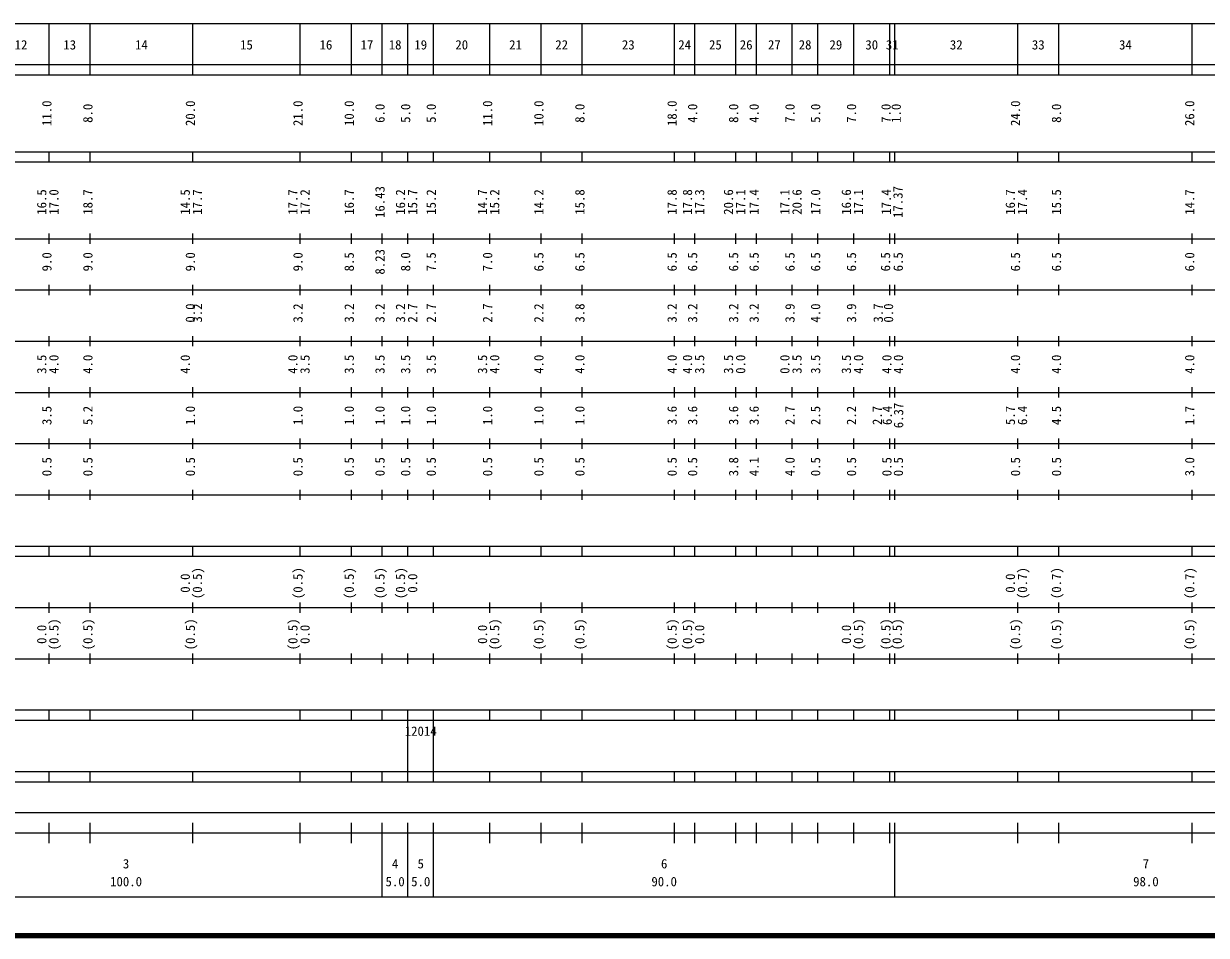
# Model space of a CAD drawing. Units: millimetres on the paper, enlarged 1000 times. Extents: x 40000 to 680000, y 20000 to 380000.
# Drawn here: x 298017 to 528793, y 20000 to 198000 of the extents above; entities that cross this region are included whole.
import ezdxf
from ezdxf.enums import TextEntityAlignment as Align

# ---------------------------------------------------------------- set-up
doc = ezdxf.new("R2010")
doc.units = ezdxf.units.MM
doc.header["$LTSCALE"] = 1000
doc.layers.add('M-TTL', color=2, linetype='Continuous', lineweight=13)
doc.layers.add('M-TTL-BAND', color=7, linetype='Continuous', lineweight=25)
doc.styles.add('ＭＳ ゴシック', font='')
doc.styles.get('ＭＳ ゴシック').set_extended_font_data('MS Gothic')

msp = doc.modelspace()

# ---------------------------------------------------------------- linework, layer by layer
at = {"layer": 'M-TTL', "lineweight": 140}
msp.add_line((40000, 20000), (680000, 20000), dxfattribs=at)
at = {"layer": 'M-TTL-BAND'}
for p, q in [((68000, 198000), (579000, 198000)), ((303000, 188000), (303000, 198000)), ((311000, 188000), (311000, 198000)), ((331000, 188000), (331000, 198000)), ((352000, 188000), (352000, 198000)), ((362000, 188000), (362000, 198000)), ((368000, 188000), (368000, 198000)), ((373000, 188000), (373000, 198000)), ((378000, 188000), (378000, 198000)), ((389000, 188000), (389000, 198000)), ((399000, 188000), (399000, 198000)), ((407000, 188000), (407000, 198000)), ((425000, 188000), (425000, 198000)), ((429000, 188000), (429000, 198000)), ((437000, 188000), (437000, 198000)), ((441000, 188000), (441000, 198000)), ((448000, 188000), (448000, 198000)), ((453000, 188000), (453000, 198000)), ((460000, 188000), (460000, 198000)), ((467000, 188000), (467000, 198000)), ((468000, 188000), (468000, 198000)), ((492000, 188000), (492000, 198000)), ((500000, 188000), (500000, 198000)), ((526000, 188000), (526000, 198000)), ((40000, 190000), (579000, 190000)), ((40000, 188000), (579000, 188000)), ((40000, 173000), (579000, 173000)), ((40000, 171000), (579000, 171000)), ((303000, 171000), (303000, 173000)), ((311000, 171000), (311000, 173000)), ((331000, 171000), (331000, 173000)), ((352000, 171000), (352000, 173000)), ((362000, 171000), (362000, 173000)), ((368000, 171000), (368000, 173000)), ((373000, 171000), (373000, 173000)), ((378000, 171000), (378000, 173000)), ((389000, 171000), (389000, 173000)), ((399000, 171000), (399000, 173000)), ((407000, 171000), (407000, 173000)), ((425000, 171000), (425000, 173000)), ((429000, 171000), (429000, 173000)), ((437000, 171000), (437000, 173000)), ((441000, 171000), (441000, 173000)), ((448000, 171000), (448000, 173000)), ((453000, 171000), (453000, 173000)), ((460000, 171000), (460000, 173000)), ((467000, 171000), (467000, 173000)), ((468000, 171000), (468000, 173000)), ((492000, 171000), (492000, 173000)), ((500000, 171000), (500000, 173000)), ((526000, 171000), (526000, 173000)), ((303000, 155000), (303000, 157000)), ((311000, 155000), (311000, 157000)), ((331000, 155000), (331000, 157000)), ((352000, 155000), (352000, 157000)), ((362000, 155000), (362000, 157000)), ((368000, 155000), (368000, 157000)), ((373000, 155000), (373000, 157000)), ((378000, 155000), (378000, 157000)), ((389000, 155000), (389000, 157000)), ((399000, 155000), (399000, 157000)), ((407000, 155000), (407000, 157000)), ((425000, 155000), (425000, 157000)), ((429000, 155000), (429000, 157000)), ((437000, 155000), (437000, 157000)), ((441000, 155000), (441000, 157000)), ((448000, 155000), (448000, 157000)), ((453000, 155000), (453000, 157000)), ((460000, 155000), (460000, 157000)), ((467000, 155000), (467000, 157000)), ((468000, 155000), (468000, 157000)), ((492000, 155000), (492000, 157000)), ((500000, 155000), (500000, 157000)), ((526000, 155000), (526000, 157000)), ((40000, 156000), (579000, 156000)), ((46000, 146000), (579000, 146000)), ((303000, 145000), (303000, 147000)), ((311000, 145000), (311000, 147000)), ((331000, 145000), (331000, 147000)), ((352000, 145000), (352000, 147000)), ((362000, 145000), (362000, 147000)), ((368000, 145000), (368000, 147000)), ((373000, 145000), (373000, 147000)), ((378000, 145000), (378000, 147000)), ((389000, 145000), (389000, 147000)), ((399000, 145000), (399000, 147000)), ((407000, 145000), (407000, 147000)), ((425000, 145000), (425000, 147000)), ((429000, 145000), (429000, 147000)), ((437000, 145000), (437000, 147000)), ((441000, 145000), (441000, 147000)), ((448000, 145000), (448000, 147000)), ((453000, 145000), (453000, 147000)), ((460000, 145000), (460000, 147000)), ((467000, 145000), (467000, 147000)), ((468000, 145000), (468000, 147000)), ((492000, 145000), (492000, 147000)), ((500000, 145000), (500000, 147000)), ((526000, 145000), (526000, 147000)), ((303000, 135000), (303000, 137000)), ((311000, 135000), (311000, 137000)), ((331000, 135000), (331000, 137000)), ((352000, 135000), (352000, 137000)), ((362000, 135000), (362000, 137000)), ((368000, 135000), (368000, 137000)), ((373000, 135000), (373000, 137000)), ((378000, 135000), (378000, 137000)), ((389000, 135000), (389000, 137000)), ((399000, 135000), (399000, 137000)), ((407000, 135000), (407000, 137000)), ((425000, 135000), (425000, 137000)), ((429000, 135000), (429000, 137000)), ((437000, 135000), (437000, 137000)), ((441000, 135000), (441000, 137000)), ((448000, 135000), (448000, 137000)), ((453000, 135000), (453000, 137000)), ((460000, 135000), (460000, 137000)), ((467000, 135000), (467000, 137000)), ((468000, 135000), (468000, 137000)), ((492000, 135000), (492000, 137000)), ((500000, 135000), (500000, 137000)), ((526000, 135000), (526000, 137000)), ((52000, 136000), (579000, 136000)), ((303000, 125000), (303000, 127000)), ((311000, 125000), (311000, 127000)), ((331000, 125000), (331000, 127000)), ((352000, 125000), (352000, 127000)), ((362000, 125000), (362000, 127000)), ((368000, 125000), (368000, 127000)), ((373000, 125000), (373000, 127000)), ((378000, 125000), (378000, 127000)), ((389000, 125000), (389000, 127000)), ((399000, 125000), (399000, 127000)), ((407000, 125000), (407000, 127000)), ((425000, 125000), (425000, 127000)), ((429000, 125000), (429000, 127000)), ((437000, 125000), (437000, 127000)), ((441000, 125000), (441000, 127000)), ((448000, 125000), (448000, 127000)), ((453000, 125000), (453000, 127000)), ((460000, 125000), (460000, 127000)), ((467000, 125000), (467000, 127000)), ((468000, 125000), (468000, 127000)), ((492000, 125000), (492000, 127000)), ((500000, 125000), (500000, 127000)), ((526000, 125000), (526000, 127000)), ((46000, 126000), (579000, 126000)), ((52000, 116000), (579000, 116000)), ((303000, 115000), (303000, 117000)), ((311000, 115000), (311000, 117000)), ((331000, 115000), (331000, 117000)), ((352000, 115000), (352000, 117000)), ((362000, 115000), (362000, 117000)), ((368000, 115000), (368000, 117000)), ((373000, 115000), (373000, 117000)), ((378000, 115000), (378000, 117000)), ((389000, 115000), (389000, 117000)), ((399000, 115000), (399000, 117000)), ((407000, 115000), (407000, 117000)), ((425000, 115000), (425000, 117000)), ((429000, 115000), (429000, 117000)), ((437000, 115000), (437000, 117000)), ((441000, 115000), (441000, 117000)), ((448000, 115000), (448000, 117000)), ((453000, 115000), (453000, 117000)), ((460000, 115000), (460000, 117000)), ((467000, 115000), (467000, 117000)), ((468000, 115000), (468000, 117000)), ((492000, 115000), (492000, 117000)), ((500000, 115000), (500000, 117000)), ((526000, 115000), (526000, 117000)), ((303000, 105000), (303000, 107000)), ((311000, 105000), (311000, 107000)), ((331000, 105000), (331000, 107000)), ((352000, 105000), (352000, 107000)), ((362000, 105000), (362000, 107000)), ((368000, 105000), (368000, 107000)), ((373000, 105000), (373000, 107000)), ((378000, 105000), (378000, 107000)), ((389000, 105000), (389000, 107000)), ((399000, 105000), (399000, 107000)), ((407000, 105000), (407000, 107000)), ((425000, 105000), (425000, 107000)), ((429000, 105000), (429000, 107000)), ((437000, 105000), (437000, 107000)), ((441000, 105000), (441000, 107000)), ((448000, 105000), (448000, 107000)), ((453000, 105000), (453000, 107000)), ((460000, 105000), (460000, 107000)), ((467000, 105000), (467000, 107000)), ((468000, 105000), (468000, 107000)), ((492000, 105000), (492000, 107000)), ((500000, 105000), (500000, 107000)), ((526000, 105000), (526000, 107000)), ((46000, 106000), (579000, 106000)), ((40000, 96000), (579000, 96000)), ((303000, 94000), (303000, 96000)), ((311000, 94000), (311000, 96000)), ((331000, 94000), (331000, 96000)), ((352000, 94000), (352000, 96000)), ((362000, 94000), (362000, 96000)), ((368000, 94000), (368000, 96000)), ((373000, 94000), (373000, 96000)), ((378000, 94000), (378000, 96000)), ((389000, 94000), (389000, 96000)), ((399000, 94000), (399000, 96000)), ((407000, 94000), (407000, 96000)), ((425000, 94000), (425000, 96000)), ((429000, 94000), (429000, 96000)), ((437000, 94000), (437000, 96000)), ((441000, 94000), (441000, 96000)), ((448000, 94000), (448000, 96000)), ((453000, 94000), (453000, 96000)), ((460000, 94000), (460000, 96000)), ((467000, 94000), (467000, 96000)), ((468000, 94000), (468000, 96000)), ((492000, 94000), (492000, 96000)), ((500000, 94000), (500000, 96000)), ((526000, 94000), (526000, 96000)), ((40000, 94000), (579000, 94000)), ((49000, 84000), (579000, 84000)), ((303000, 83000), (303000, 85000)), ((311000, 83000), (311000, 85000)), ((331000, 83000), (331000, 85000)), ((352000, 83000), (352000, 85000)), ((362000, 83000), (362000, 85000)), ((368000, 83000), (368000, 85000)), ((373000, 83000), (373000, 85000)), ((378000, 83000), (378000, 85000)), ((389000, 83000), (389000, 85000)), ((399000, 83000), (399000, 85000)), ((407000, 83000), (407000, 85000)), ((425000, 83000), (425000, 85000)), ((429000, 83000), (429000, 85000)), ((437000, 83000), (437000, 85000)), ((441000, 83000), (441000, 85000)), ((448000, 83000), (448000, 85000)), ((453000, 83000), (453000, 85000)), ((460000, 83000), (460000, 85000)), ((467000, 83000), (467000, 85000)), ((468000, 83000), (468000, 85000)), ((492000, 83000), (492000, 85000)), ((500000, 83000), (500000, 85000)), ((526000, 83000), (526000, 85000)), ((40000, 74000), (579000, 74000)), ((303000, 73000), (303000, 75000)), ((311000, 73000), (311000, 75000)), ((331000, 73000), (331000, 75000)), ((352000, 73000), (352000, 75000)), ((362000, 73000), (362000, 75000)), ((368000, 73000), (368000, 75000)), ((373000, 73000), (373000, 75000)), ((378000, 73000), (378000, 75000)), ((389000, 73000), (389000, 75000)), ((399000, 73000), (399000, 75000)), ((407000, 73000), (407000, 75000)), ((425000, 73000), (425000, 75000)), ((429000, 73000), (429000, 75000)), ((437000, 73000), (437000, 75000)), ((441000, 73000), (441000, 75000)), ((448000, 73000), (448000, 75000)), ((453000, 73000), (453000, 75000)), ((460000, 73000), (460000, 75000)), ((467000, 73000), (467000, 75000)), ((468000, 73000), (468000, 75000)), ((492000, 73000), (492000, 75000)), ((500000, 73000), (500000, 75000)), ((526000, 73000), (526000, 75000)), ((40000, 64000), (579000, 64000)), ((303000, 62000), (303000, 64000)), ((311000, 62000), (311000, 64000)), ((331000, 62000), (331000, 64000)), ((352000, 62000), (352000, 64000)), ((362000, 62000), (362000, 64000)), ((368000, 62000), (368000, 64000)), ((373000, 62000), (373000, 64000)), ((378000, 62000), (378000, 64000)), ((389000, 62000), (389000, 64000)), ((399000, 62000), (399000, 64000)), ((407000, 62000), (407000, 64000)), ((425000, 62000), (425000, 64000)), ((429000, 62000), (429000, 64000)), ((437000, 62000), (437000, 64000)), ((441000, 62000), (441000, 64000)), ((448000, 62000), (448000, 64000)), ((453000, 62000), (453000, 64000)), ((460000, 62000), (460000, 64000)), ((467000, 62000), (467000, 64000)), ((468000, 62000), (468000, 64000)), ((492000, 62000), (492000, 64000)), ((500000, 62000), (500000, 64000)), ((526000, 62000), (526000, 64000)), ((40000, 62000), (579000, 62000)), ((373000, 52000), (373000, 62000)), ((378000, 52000), (378000, 62000)), ((40000, 52000), (579000, 52000)), ((303000, 50000), (303000, 52000)), ((311000, 50000), (311000, 52000)), ((331000, 50000), (331000, 52000)), ((352000, 50000), (352000, 52000)), ((362000, 50000), (362000, 52000)), ((368000, 50000), (368000, 52000)), ((373000, 50000), (373000, 52000)), ((378000, 50000), (378000, 52000)), ((389000, 50000), (389000, 52000)), ((399000, 50000), (399000, 52000)), ((407000, 50000), (407000, 52000)), ((425000, 50000), (425000, 52000)), ((429000, 50000), (429000, 52000)), ((437000, 50000), (437000, 52000)), ((441000, 50000), (441000, 52000)), ((448000, 50000), (448000, 52000)), ((453000, 50000), (453000, 52000)), ((460000, 50000), (460000, 52000)), ((467000, 50000), (467000, 52000)), ((468000, 50000), (468000, 52000)), ((492000, 50000), (492000, 52000)), ((500000, 50000), (500000, 52000)), ((526000, 50000), (526000, 52000)), ((40000, 50000), (579000, 50000)), ((71000, 44000), (563000, 44000)), ((303000, 38000), (303000, 42000)), ((311000, 38000), (311000, 42000)), ((331000, 38000), (331000, 42000)), ((352000, 38000), (352000, 42000)), ((362000, 38000), (362000, 42000)), ((368000, 27500), (368000, 42000)), ((373000, 27500), (373000, 42000)), ((378000, 27500), (378000, 42000)), ((389000, 38000), (389000, 42000)), ((399000, 38000), (399000, 42000)), ((407000, 38000), (407000, 42000)), ((425000, 38000), (425000, 42000)), ((429000, 38000), (429000, 42000)), ((437000, 38000), (437000, 42000)), ((441000, 38000), (441000, 42000)), ((448000, 38000), (448000, 42000)), ((453000, 38000), (453000, 42000)), ((460000, 38000), (460000, 42000)), ((467000, 38000), (467000, 42000)), ((468000, 27500), (468000, 42000)), ((492000, 38000), (492000, 42000)), ((500000, 38000), (500000, 42000)), ((526000, 38000), (526000, 42000)), ((40000, 40000), (579000, 40000)), ((68000, 27500), (579000, 27500))]:
    msp.add_line(p, q, dxfattribs=at)

# ---------------------------------------------------------------- texts
at = {"layer": 'M-TTL-BAND', "style": 'ＭＳ ゴシック'}
for s, p in [('12', (297500, 192405)), ('13', (307000, 192405)), ('14', (321000, 192405)), ('15', (341500, 192405)), ('16', (357000, 192405)), ('17', (365000, 192405)), ('18', (370500, 192405)), ('19', (375500, 192405)), ('20', (383500, 192405)), ('21', (394000, 192405)), ('22', (403000, 192405)), ('23', (416000, 192405)), ('24', (427000, 192405)), ('25', (433000, 192405)), ('26', (439000, 192405)), ('27', (444500, 192405)), ('28', (450500, 192405)), ('29', (456500, 192405)), ('30', (463500, 192405)), ('31', (467500, 192405)), ('32', (480000, 192405)), ('33', (496000, 192405)), ('34', (513000, 192405)), ('3', (318000, 32523)), ('4', (370500, 32523)), ('5', (375500, 32523)), ('6', (423000, 32523)), ('7', (517000, 32523)), ('100.0', (318000, 29033)), ('5.0', (370500, 29033)), ('5.0', (375500, 29033)), ('90.0', (423000, 29033)), ('98.0', (517000, 29033))]:
    msp.add_text(s, height=1833, dxfattribs=at).set_placement(p, align=Align.BOTTOM_CENTER)
for s, p in [('11.0', (304000, 180500)), ('20.0', (332000, 180500)), ('21.0', (353000, 180500)), ('10.0', (363000, 180500)), ('11.0', (390000, 180500)), ('10.0', (400000, 180500)), ('18.0', (426000, 180500)), ('24.0', (493000, 180500)), ('26.0', (527000, 180500)), ('8.0', (312000, 180500)), ('6.0', (369000, 180500)), ('5.0', (374000, 180500)), ('5.0', (379000, 180500)), ('8.0', (408000, 180500)), ('4.0', (430000, 180500)), ('8.0', (438000, 180500)), ('4.0', (442000, 180500)), ('7.0', (449000, 180500)), ('5.0', (454000, 180500)), ('7.0', (461000, 180500)), ('7.0', (467747, 180500)), ('1.0', (469724, 180500)), ('8.0', (501000, 180500)), ('17.37', (470078, 163174)), ('16.5', (303000, 163174)), ('17.0', (305370, 163174)), ('18.7', (312000, 163174)), ('14.5', (331000, 163174)), ('17.7', (333370, 163174)), ('17.7', (352000, 163174)), ('17.2', (354370, 163174)), ('16.7', (363000, 163174)), ('16.43', (369000, 163174)), ('16.2', (373000, 163174)), ('15.7', (375370, 163174)), ('15.2', (379000, 163174)), ('14.7', (389000, 163174)), ('15.2', (391370, 163174)), ('14.2', (400000, 163174)), ('15.8', (408000, 163174)), ('17.8', (426000, 163174)), ('17.8', (429000, 163174)), ('17.3', (431370, 163174)), ('20.6', (437000, 163174)), ('17.1', (439370, 163174)), ('17.4', (442000, 163174)), ('17.1', (448000, 163174)), ('20.6', (450370, 163174)), ('17.0', (454000, 163174)), ('16.6', (460000, 163174)), ('17.1', (462370, 163174)), ('17.4', (467781, 163174)), ('16.7', (492000, 163174)), ('17.4', (494370, 163174)), ('15.5', (501000, 163174)), ('14.7', (527000, 163174)), ('9.0', (304000, 151500)), ('9.0', (312000, 151500)), ('9.0', (332000, 151500)), ('9.0', (353000, 151500)), ('8.5', (363000, 151500)), ('8.23', (369000, 151500)), ('8.0', (374000, 151500)), ('7.5', (379000, 151500)), ('7.0', (390000, 151500)), ('6.5', (400000, 151500)), ('6.5', (408000, 151500)), ('6.5', (426000, 151500)), ('6.5', (430000, 151500)), ('6.5', (438000, 151500)), ('6.5', (442000, 151500)), ('6.5', (449000, 151500)), ('6.5', (454000, 151500)), ('6.5', (461000, 151500)), ('6.5', (467648, 151500)), ('6.5', (470116, 151500)), ('6.5', (493000, 151500)), ('6.5', (501000, 151500)), ('6.0', (527000, 151500)), ('0.0', (332000, 141500)), ('3.2', (333370, 141500)), ('3.2', (353000, 141500)), ('3.2', (363000, 141500)), ('3.2', (369000, 141500)), ('3.2', (373000, 141500)), ('2.7', (375370, 141500)), ('2.7', (379000, 141500)), ('2.7', (390000, 141500)), ('2.2', (400000, 141500)), ('3.8', (408000, 141500)), ('3.2', (426000, 141500)), ('3.2', (430000, 141500)), ('3.2', (438000, 141500)), ('3.2', (442000, 141500)), ('3.9', (449000, 141500)), ('4.0', (454000, 141500)), ('3.9', (461000, 141500)), ('3.7', (466219, 141500)), ('0.0', (468227, 141500)), ('3.5', (303000, 131500)), ('4.0', (305370, 131500)), ('4.0', (312000, 131500)), ('4.0', (331000, 131500)), ('4.0', (352000, 131500)), ('3.5', (354370, 131500)), ('3.5', (363000, 131500)), ('3.5', (369000, 131500)), ('3.5', (374000, 131500)), ('3.5', (379000, 131500)), ('3.5', (389000, 131500)), ('4.0', (391370, 131500)), ('4.0', (400000, 131500)), ('4.0', (408000, 131500)), ('4.0', (426000, 131500)), ('4.0', (429000, 131500)), ('3.5', (431370, 131500)), ('3.5', (437000, 131500)), ('0.0', (439370, 131500)), ('0.0', (448000, 131500)), ('3.5', (450370, 131500)), ('3.5', (454000, 131500)), ('3.5', (460000, 131500)), ('4.0', (462370, 131500)), ('4.0', (467907, 131500)), ('4.0', (470164, 131500)), ('4.0', (493000, 131500)), ('4.0', (501000, 131500)), ('4.0', (527000, 131500)), ('3.5', (304000, 121500)), ('5.2', (312000, 121500)), ('1.0', (332000, 121500)), ('1.0', (353000, 121500)), ('1.0', (363000, 121500)), ('1.0', (369000, 121500)), ('1.0', (374000, 121500)), ('1.0', (379000, 121500)), ('1.0', (390000, 121500)), ('1.0', (400000, 121500)), ('1.0', (408000, 121500)), ('3.6', (426000, 121500)), ('3.6', (430000, 121500)), ('3.6', (438000, 121500)), ('3.6', (442000, 121500)), ('2.7', (449000, 121500)), ('2.5', (454000, 121500)), ('2.2', (461000, 121500)), ('2.7', (466032, 121500)), ('6.4', (467978, 121500)), ('6.37', (470190, 121500)), ('5.7', (492000, 121500)), ('6.4', (494370, 121500)), ('4.5', (501000, 121500)), ('1.7', (527000, 121500)), ('0.5', (304000, 111500)), ('0.5', (312000, 111500)), ('0.5', (332000, 111500)), ('0.5', (353000, 111500)), ('0.5', (363000, 111500)), ('0.5', (369000, 111500)), ('0.5', (374000, 111500)), ('0.5', (379000, 111500)), ('0.5', (390000, 111500)), ('0.5', (400000, 111500)), ('0.5', (408000, 111500)), ('0.5', (426000, 111500)), ('0.5', (430000, 111500)), ('3.8', (438000, 111500)), ('4.1', (442000, 111500)), ('4.0', (449000, 111500)), ('0.5', (454000, 111500)), ('0.5', (461000, 111500)), ('0.5', (467913, 111500)), ('0.5', (470152, 111500)), ('0.5', (493000, 111500)), ('0.5', (501000, 111500)), ('3.0', (527000, 111500)), ('0.0', (331000, 88764)), ('(0.5)', (333370, 88764)), ('(0.5)', (353000, 88764)), ('(0.5)', (363000, 88764)), ('(0.5)', (369000, 88764)), ('(0.5)', (373000, 88764)), ('0.0', (375370, 88764)), ('0.0', (492000, 88764)), ('(0.7)', (494370, 88764)), ('(0.7)', (501000, 88764)), ('(0.7)', (527000, 88764)), ('(0.5)', (305370, 78764)), ('(0.5)', (312000, 78764)), ('(0.5)', (332000, 78764)), ('(0.5)', (352000, 78764)), ('(0.5)', (391370, 78764)), ('(0.5)', (400000, 78764)), ('(0.5)', (408000, 78764)), ('(0.5)', (426000, 78764)), ('(0.5)', (429000, 78764)), ('(0.5)', (462370, 78764)), ('(0.5)', (467715, 78764)), ('(0.5)', (469927, 78764)), ('(0.5)', (493000, 78764)), ('(0.5)', (501000, 78764)), ('(0.5)', (527000, 78764)), ('0.0', (303000, 78764)), ('0.0', (354370, 78764)), ('0.0', (389000, 78764)), ('0.0', (431370, 78764)), ('0.0', (460000, 78764))]:
    msp.add_text(s, height=1833, rotation=90, dxfattribs=at).set_placement(p, align=Align.BOTTOM_CENTER)
msp.add_text('12014', height=1833, dxfattribs=at).set_placement((372375, 58405), align=Align.BOTTOM_LEFT)

doc.saveas('drawing.dxf')
